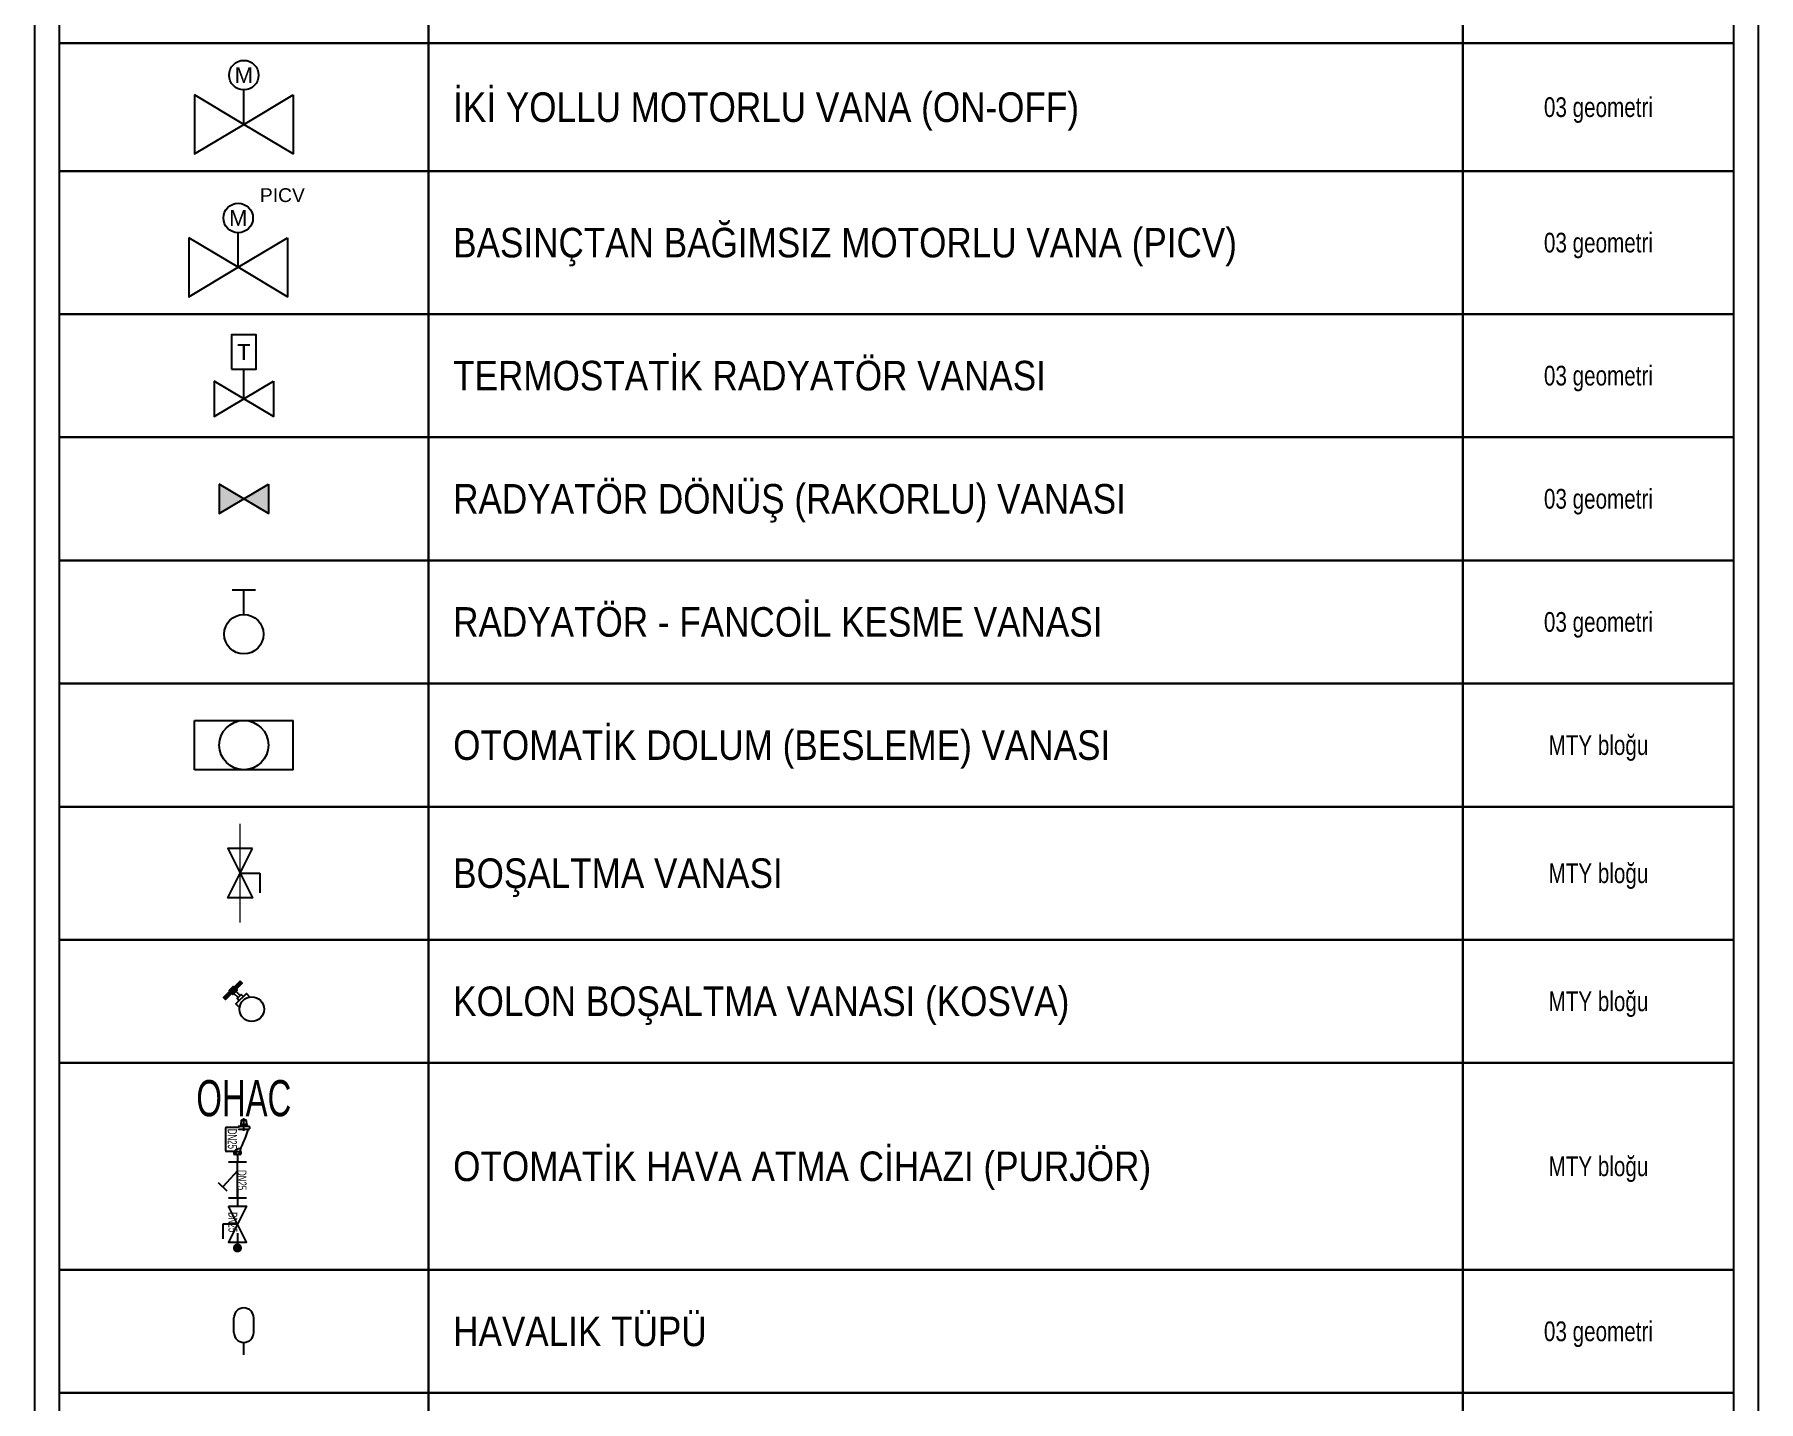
# Model space of a CAD drawing. Header units: centimetres. Extents: x 0 to 3740, y -4063 to 107.
# Drawn here: x 760 to 1460, y -1602 to -1047 of the extents above; entities that cross this region are included whole.
import ezdxf
from ezdxf.enums import TextEntityAlignment as Align

# ---------------------------------------------------------------- set-up
doc = ezdxf.new("R2010")
doc.units = ezdxf.units.CM
doc.linetypes.add('BASMA HATTI', pattern=[0.375, 0.25, -0.125])
doc.linetypes.add('ISITMA DONUS HATTI', pattern=[1.66, 1.57, -0.02, -0.07])
doc.layers.add('MTY-ISITMA-DONUS-BORU', color=30, linetype='ISITMA DONUS HATTI', lineweight=0)
for name, color, linetype in [('MTY-VANA', 1, 'Continuous'), ('ROTAS-ISITMA-SEMBOL', 1, 'Continuous'), ('ROTAS-LEJANT-CERCEVE', 7, 'Continuous'), ('ROTAS-LEJANT-YAZI', 7, 'Continuous')]:
    doc.layers.add(name, color=color, linetype=linetype)
doc.styles.add('CAP', font='wturkce.SHX', dxfattribs={"width": 0.65})
doc.styles.add('MTYCAPLT', font='arial.ttf')
doc.styles.add('ROTAS', font='arial.ttf')

# ---------------------------------------------------------------- blocks, each defined once
blk = doc.blocks.new('ROTAS-MOTORLU-VANA')
blk.add_line((0, 0), (0, 7))
for points in [[(-10, 6), (-10, -6), (0, 0)], [(10, 6), (10, -6), (0, 0)]]:
    blk.add_lwpolyline(points, close=True)
blk.add_circle((0, 10), 3)
at = {"style": 'ROTAS'}
blk.add_text('M', height=3.2, dxfattribs=at).set_placement((0, 10), align=Align.MIDDLE_CENTER)
blk.add_attdef('NO', text='', height=6, dxfattribs=at).set_placement((0, 17), align=Align.BOTTOM_CENTER)
blk = doc.blocks.new('ROTAS-PICV')
blk.add_line((0, 0), (0, 7))
for points in [[(-10, 6), (-10, -6), (0, 0)], [(10, 6), (10, -6), (0, 0)]]:
    blk.add_lwpolyline(points, close=True)
blk.add_circle((0, 10), 3)
at = {"style": 'ROTAS'}
blk.add_text('PICV', height=2.8, dxfattribs=at).set_placement((4.4, 12.4), align=Align.BOTTOM_LEFT)
blk.add_text('M', height=3.2, dxfattribs=at).set_placement((0, 10), align=Align.MIDDLE_CENTER)
blk.add_attdef('NO', text='', height=6, dxfattribs=at).set_placement((0, 17), align=Align.BOTTOM_CENTER)
blk = doc.blocks.new('ROTAS-TERMOSTATIK-VANA')
blk.add_line((0, 0), (0, 6))
for points in [[(-2.5, 6), (2.5, 6), (2.5, 13), (-2.5, 13)], [(-6, 3.6), (-6, -3.6), (0, 0)], [(6, 3.6), (6, -3.6), (0, 0)]]:
    blk.add_lwpolyline(points, close=True)
at = {"style": 'ROTAS'}
blk.add_text('T', height=3.2, dxfattribs=at).set_placement((0, 9.5), align=Align.MIDDLE_CENTER)
blk = doc.blocks.new('ROTAS-RAKORLU-DONUS')
for points in [[(-5, 3), (-5, -3), (0, 0)], [(5, 3), (5, -3), (0, 0)]]:
    blk.add_hatch(color=7).paths.add_polyline_path(points)
for points in [[(-5, 3), (-5, -3), (0, 0)], [(5, 3), (5, -3), (0, 0)]]:
    blk.add_lwpolyline(points, close=True)
blk = doc.blocks.new('ROTAS-KESME-VANASI-RAD')
for p, q in [((-2.4, 9), (2.4, 9)), ((0, 4), (0, 9))]:
    blk.add_line(p, q)
blk.add_circle((0, 0), 4)
blk = doc.blocks.new('MTY-OTOMATIK DOLUM VANASI')
at = {"layer": 'MTY-VANA'}
for p, q in [((-10, -5), (-10, 5)), ((-10, 5), (10, 5)), ((10, -5), (10, 5)), ((10, -5), (-10, -5))]:
    blk.add_line(p, q, dxfattribs=at)
blk.add_circle((0, 0), 5, dxfattribs=at)
at = {"layer": 'MTY-VANA', "style": 'CAP', "width": 0.65}
blk.add_attdef('CAP', text='', height=5, rotation=333.4349, dxfattribs=at).set_placement((0, 0), align=Align.CENTER)
blk = doc.blocks.new('MTY-BOSALTMA VANA')
at = {"layer": 'MTY-ISITMA-DONUS-BORU', "ltscale": 25}
blk.add_lwpolyline([(0, -20), (0, 0)], dxfattribs=at)
at = {"layer": 'MTY-VANA'}
for p, q in [((0, -10), (4, -10)), ((4, -10), (4, -14))]:
    blk.add_line(p, q, dxfattribs=at)
blk.add_lwpolyline([(2.5, -5), (-2.5, -5), (2.5, -15), (-2.5, -15), (2.5, -5)], dxfattribs=at)
at = {"layer": 'MTY-VANA', "style": 'MTYCAPLT', "width": 0.65}
blk.add_attdef('CAP', text='', height=10, rotation=81.6166, dxfattribs=at).set_placement((0, -10), align=Align.CENTER)
blk = doc.blocks.new('MTY-KOSVA VANA')
at = {"layer": 'MTY-VANA'}
for p, q in [((-5.62, 2.26), (-2.26, 5.62)), ((-5.41, 2.04), (-2.04, 5.41)), ((-4.14, 3.3), (-4.36, 3.52)), ((-3.93, 3.51), (-4.15, 3.73)), ((-3.72, 3.72), (-3.94, 3.94)), ((-3.72, 3.72), (-3.94, 3.94)), ((-3.51, 3.93), (-3.73, 4.15)), ((-3.3, 4.14), (-3.52, 4.36)), ((-3.09, 4.35), (-3.31, 4.57)), ((-2.36, 2.78), (-3.2, 3.63)), ((-2.88, 4.56), (-3.1, 4.78)), ((-2.67, 4.77), (-2.89, 4.99)), ((-2.46, 4.98), (-2.68, 5.2)), ((-2.25, 5.2), (-2.47, 5.41)), ((-5.2, 2.25), (-5.41, 2.47)), ((-4.98, 2.46), (-5.2, 2.68)), ((-4.77, 2.67), (-4.99, 2.89)), ((-4.56, 2.88), (-4.78, 3.1)), ((-4.35, 3.09), (-4.57, 3.31)), ((-2.78, 2.36), (-3.63, 3.2))]:
    blk.add_line(p, q, dxfattribs=at)
blk.add_lwpolyline([(-2.36, 5.72), (-5.72, 2.36), (-5.3, 1.94), (-1.94, 5.3)], close=True, dxfattribs=at)
for points in [[(-4.46, 3.62), (-4.61, 3.77), (-3.77, 4.61), (-3.62, 4.46)], [(-3.2, 4.04), (-2.99, 3.84), (-3.84, 2.99), (-4.04, 3.2)], [(-0.37, 2.47), (-1.1, 3.2), (-3.2, 1.1), (-2.47, 0.37)], [(-2.57, 1.73), (-2.99, 2.15), (-2.15, 2.99), (-1.73, 2.57)]]:
    blk.add_lwpolyline(points, dxfattribs=at)
blk.add_circle((0, 0), 2.5, dxfattribs=at)
at = {"layer": 'MTY-VANA', "style": 'MTYCAPLT', "width": 0.65}
blk.add_attdef('CAP', text='', height=10, rotation=81.6166, dxfattribs=at).set_placement((14.55, 10.82), align=Align.CENTER)
blk = doc.blocks.new('MTY-PISLIK TUTUCU4')
at = {"layer": 'MTY-VANA', "color": 1, "ltscale": 75}
for p, q in [((-6.05, 5.77), (-1.41, 10.47)), ((5.13, 0), (-3.72, 8.12))]:
    blk.add_line(p, q, dxfattribs=at)
at = {"layer": 'MTY-VANA'}
for p, q in [((-10, -5), (-10, 5)), ((-10, 0), (10, 0)), ((10, -5), (10, 5))]:
    blk.add_line(p, q, dxfattribs=at)
at = {"layer": 'MTY-VANA', "style": 'CAP', "width": 0.65}
blk.add_attdef('CAP', text='', height=5, rotation=180, dxfattribs=at).set_placement((0, 0), align=Align.CENTER)
blk = doc.blocks.new('MTY-KURESEL VANA5')
at = {"layer": 'MTY-VANA'}
for p, q in [((0, 0), (0, 8)), ((0, 8), (8, 8))]:
    blk.add_line(p, q, dxfattribs=at)
blk.add_lwpolyline([(-10, 5), (-10, -5), (10, 5), (10, -5), (-10, 5)], dxfattribs=at)
at = {"layer": 'MTY-VANA', "style": 'CAP', "width": 0.65}
blk.add_attdef('CAP', text='', height=5, dxfattribs=at).set_placement((-1.12, -0.01), align=Align.CENTER)
blk = doc.blocks.new('MTY-O.H.A.C.')
at = {"layer": 'MTY-VANA'}
for p, q in [((3.52, 13.09), (3.52, 20.11)), ((-6.59, 14.41), (-6.59, 2.12)), ((0.22, 14.97), (-6.03, 14.97)), ((0.45, 15.39), (1.58, 15.49)), ((6.59, 15.39), (0.45, 15.39)), ((0.45, 15.19), (0.45, 15.39)), ((6.1, 13.83), (0.84, 13.83)), ((5.45, 15.49), (1.58, 15.49)), ((5.26, 15.64), (1.78, 15.64)), ((2.05, 18.77), (1.79, 16.53)), ((1.79, 16.53), (1.79, 15.71)), ((5.25, 16.53), (1.79, 16.53)), ((2.05, 18.77), (2.17, 18.88)), ((4.98, 18.77), (2.05, 18.77)), ((4.87, 18.88), (2.17, 18.88)), ((2.68, 16.37), (2.68, 15.75)), ((4.36, 16.37), (4.36, 15.75)), ((4.98, 18.77), (4.87, 18.88)), ((5.25, 16.53), (4.98, 18.77)), ((5.25, 16.53), (5.25, 15.71)), ((6.59, 15.39), (5.45, 15.49)), ((6.2, 13.83), (6.1, 13.83)), ((6.59, 15.39), (6.59, 14.22)), ((-2.35, 1.56), (-6.03, 1.56)), ((-1.96, 1.17), (-1.96, 0.17)), ((-1.45, 1.56), (1.45, 1.56)), ((1.45, 0), (-1.45, 0)), ((-0.95, 1.4), (-0.95, 0.17)), ((0.95, 1.4), (0.95, 0.17)), ((1.72, 1.86), (1.72, 2.77)), ((1.96, 1.4), (1.96, 0.17))]:
    blk.add_line(p, q, dxfattribs=at)
for centre, radius, start, end in [((-6.03, 14.41), 0.559, 90, 180), ((0.22, 15.19), 0.223, 270, 0), ((0.84, 14.22), 0.391, 203.14784, 270), ((1.56, 15.71), 0.223, 275.12769, 0), ((2.23, 15.85), 0.68, 48.88791, 131.11209), ((3.52, 14.36), 2.18, 67.38014, 112.61986), ((4.8, 15.85), 0.68, 48.88791, 131.11209), ((5.47, 15.71), 0.223, 180, 264.87231), ((6.1, 13.43), 0.391, 90, 149.52547), ((6.2, 14.22), 0.391, 270, 0), ((-6.03, 2.12), 0.559, 180, 270), ((-2.35, 1.17), 0.391, 0, 90), ((-1.45, 0.84), 0.838, 233.1301, 306.8699), ((2.03, -2.06), 5.37, 94.90242, 136.68945), ((-1.45, 0.73), 0.838, 53.1301, 117.30447), ((0, -1.21), 2.77, 69.98404, 110.01596), ((0, 2.77), 2.77, 249.98404, 290.01596), ((1.45, 0.73), 0.838, 53.1301, 126.8699), ((1.45, 0.84), 0.838, 233.1301, 306.8699), ((4.51, 2.77), 2.79, 161.36425, 180), ((2, 1.86), 0.279, 180, 233.08067), ((1.64, 1.38), 0.315, 2.09167, 53.08067)]:
    blk.add_arc(centre, radius, start, end, dxfattribs=at)
blk.add_open_spline([(5.76, 13.63), (5.53, 12.91), (5.1, 11.48), (4.28, 9.4), (3.55, 7.55), (2.83, 5.83), (1.97, 3.93), (1.9, 3.78), (1.86, 3.67)], degree=3, knots=[1.998703, 1.998703, 1.998703, 1.998703, 24.524271, 46.416915, 62.320585, 78.584947, 98.810172, 101.782408, 101.782408, 101.782408, 101.782408], dxfattribs=at)
at = {"layer": 'MTY-VANA', "style": 'CAP', "width": 0.65}
blk.add_attdef('CAP', text='', height=5, rotation=270, dxfattribs=at).set_placement((-5.32, 8.61), align=Align.CENTER)
blk = doc.blocks.new('MTY-OHAC')
at = {"layer": 'MTY-VANA'}
for p, q in [((0, 51.69), (0, 47.49)), ((0, 32.32), (0, 23.13)), ((0, 8.13), (0, 0))]:
    blk.add_line(p, q, dxfattribs=at)
at = {"layer": 'MTY-VANA', "linetype": 'BASMA HATTI', "ltscale": 0.5, "const_width": 2.5}
blk.add_lwpolyline([(-1.25, 0, 1), (1.25, 0, 1)], format="xyb", close=True, dxfattribs=at)
blk.add_blockref('MTY-O.H.A.C.', (0, 51.69)).add_auto_attribs({'CAP': 'DN25'})
at = {"layer": 'MTY-VANA', "rotation": 90}
blk.add_blockref('MTY-PISLIK TUTUCU4', (0, 37.49), dxfattribs=at).add_auto_attribs({'CAP': 'DN25'})
at = {"layer": 'MTY-VANA'}
ref = blk.add_blockref('MTY-KURESEL VANA5', (0, 13.13), dxfattribs=dict(at, xscale=-1, rotation=90))
ref.add_attrib('CAP', 'DN25', dxfattribs={"height": 5, "rotation": 270, "style": 'CAP', "width": 0.65}).set_placement((-4.99, 14.24), align=Align.CENTER)
at = {"layer": 'MTY-VANA', "color": 4, "style": 'MTYCAPLT', "width": 0.65}
blk.add_text('OHAC', height=20, dxfattribs=at).set_placement((3.52, 72.79), align=Align.CENTER)
at = {"layer": 'MTY-VANA', "style": 'MTYCAPLT', "width": 0.65}
blk.add_attdef('CAP', text='', height=10, rotation=81.6166, dxfattribs=at).set_placement((1.24, -0.18), align=Align.CENTER)
blk = doc.blocks.new('ROTAS-HAVALIK-TUPU')
for p, q in [((-2, 4.5), (-2, 7.5)), ((2, 4.5), (2, 7.5)), ((0, 0), (0, 2.5))]:
    blk.add_line(p, q)
for centre, start, end in [((0, 7.5), 0, 180), ((0, 4.5), 180, 360)]:
    blk.add_arc(centre, 2, start, end)

msp = doc.modelspace()

# ---------------------------------------------------------------- linework, layer by layer
at = {"layer": 'ROTAS-LEJANT-CERCEVE'}
for points in [[(760, -2887.8), (1460, -2887.8), (1460, -80), (760, -80)], [(770, -1050.03), (920, -1050.03), (920, -990.03), (770, -990.03)], [(920, -1050.03), (1340, -1050.03), (1340, -990.03), (920, -990.03)], [(1340, -1050.03), (1450, -1050.03), (1450, -990.03), (1340, -990.03)], [(770, -1102.03), (920, -1102.03), (920, -1050.03), (770, -1050.03)], [(920, -1102.03), (1340, -1102.03), (1340, -1050.03), (920, -1050.03)], [(1340, -1102.03), (1450, -1102.03), (1450, -1050.03), (1340, -1050.03)], [(770, -1160.03), (920, -1160.03), (920, -1102.03), (770, -1102.03)], [(920, -1160.03), (1340, -1160.03), (1340, -1102.03), (920, -1102.03)], [(1340, -1160.03), (1450, -1160.03), (1450, -1102.03), (1340, -1102.03)], [(770, -1210.03), (920, -1210.03), (920, -1160.03), (770, -1160.03)], [(920, -1210.03), (1340, -1210.03), (1340, -1160.03), (920, -1160.03)], [(1340, -1210.03), (1450, -1210.03), (1450, -1160.03), (1340, -1160.03)], [(770, -1260.03), (920, -1260.03), (920, -1210.03), (770, -1210.03)], [(920, -1260.03), (1340, -1260.03), (1340, -1210.03), (920, -1210.03)], [(1340, -1260.03), (1450, -1260.03), (1450, -1210.03), (1340, -1210.03)], [(770, -1310.03), (920, -1310.03), (920, -1260.03), (770, -1260.03)], [(920, -1310.03), (1340, -1310.03), (1340, -1260.03), (920, -1260.03)], [(1340, -1310.03), (1450, -1310.03), (1450, -1260.03), (1340, -1260.03)], [(770, -1360.03), (920, -1360.03), (920, -1310.03), (770, -1310.03)], [(920, -1360.03), (1340, -1360.03), (1340, -1310.03), (920, -1310.03)], [(1340, -1360.03), (1450, -1360.03), (1450, -1310.03), (1340, -1310.03)], [(770, -1414.03), (920, -1414.03), (920, -1360.03), (770, -1360.03)], [(920, -1414.03), (1340, -1414.03), (1340, -1360.03), (920, -1360.03)], [(1340, -1414.03), (1450, -1414.03), (1450, -1360.03), (1340, -1360.03)], [(770, -1464.03), (920, -1464.03), (920, -1414.03), (770, -1414.03)], [(920, -1464.03), (1340, -1464.03), (1340, -1414.03), (920, -1414.03)], [(1340, -1464.03), (1450, -1464.03), (1450, -1414.03), (1340, -1414.03)], [(770, -1548.03), (920, -1548.03), (920, -1464.03), (770, -1464.03)], [(920, -1548.03), (1340, -1548.03), (1340, -1464.03), (920, -1464.03)], [(1340, -1548.03), (1450, -1548.03), (1450, -1464.03), (1340, -1464.03)], [(770, -1598.03), (920, -1598.03), (920, -1548.03), (770, -1548.03)], [(920, -1598.03), (1340, -1598.03), (1340, -1548.03), (920, -1548.03)], [(1340, -1598.03), (1450, -1598.03), (1450, -1548.03), (1340, -1548.03)], [(770, -1662.22), (920, -1662.22), (920, -1598.03), (770, -1598.03)], [(920, -1662.22), (1340, -1662.22), (1340, -1598.03), (920, -1598.03)], [(1340, -1662.22), (1450, -1662.22), (1450, -1598.03), (1340, -1598.03)]]:
    msp.add_lwpolyline(points, close=True, dxfattribs=at)

# ---------------------------------------------------------------- block references
at = {"layer": 'ROTAS-ISITMA-SEMBOL'}
for name, p, xscale, yscale in [('ROTAS-MOTORLU-VANA', (845, -1083.03), 2, 2), ('ROTAS-PICV', (842.72, -1141.03), 2, 2), ('ROTAS-TERMOSTATIK-VANA', (845, -1194.43), 2, 2), ('ROTAS-RAKORLU-DONUS', (845, -1235.03), 2, 2), ('ROTAS-KESME-VANASI-RAD', (845, -1290.03), 2, 2), ('MTY-OTOMATIK DOLUM VANASI', (845, -1335.03), 2, 2), ('MTY-BOSALTMA VANA', (843.5, -1367.03), 2, 2), ('MTY-KOSVA VANA', (848.22, -1442.25), 2, 2), ('MTY-OHAC', (842.41, -1539.19), 0.7345621255068366, 0.7345621255068366), ('ROTAS-HAVALIK-TUPU', (845, -1582.53), 2, 2)]:
    msp.add_blockref(name, p, dxfattribs=dict(at, xscale=xscale, yscale=yscale))

# ---------------------------------------------------------------- texts
at = {"layer": 'ROTAS-LEJANT-YAZI', "style": 'ROTAS', "width": 0.85}
for s, p in [('İKİ YOLLU MOTORLU VANA (ON-OFF)', (930, -1076.03)), ('BASINÇTAN BAĞIMSIZ MOTORLU VANA (PICV)', (930, -1131.03)), ('TERMOSTATİK RADYATÖR VANASI', (930, -1185.03)), ('RADYATÖR DÖNÜŞ (RAKORLU) VANASI', (930, -1235.03)), ('RADYATÖR - FANCOİL KESME VANASI', (930, -1285.03)), ('OTOMATİK DOLUM (BESLEME) VANASI', (930, -1335.03)), ('BOŞALTMA VANASI', (930, -1387.03)), ('KOLON BOŞALTMA VANASI (KOSVA)', (930, -1439.03)), ('OTOMATİK HAVA ATMA CİHAZI (PURJÖR)', (930, -1506.03)), ('HAVALIK TÜPÜ', (930, -1573.03))]:
    msp.add_text(s, height=12, dxfattribs=at).set_placement(p, align=Align.MIDDLE_LEFT)
at = {"layer": 'ROTAS-LEJANT-YAZI', "style": 'ROTAS', "width": 0.75}
for s, p in [('03 geometri', (1395, -1076.03)), ('03 geometri', (1395, -1131.03)), ('03 geometri', (1395, -1185.03)), ('03 geometri', (1395, -1235.03)), ('03 geometri', (1395, -1285.03)), ('MTY bloğu', (1395, -1335.03)), ('MTY bloğu', (1395, -1387.03)), ('MTY bloğu', (1395, -1439.03)), ('MTY bloğu', (1395, -1506.03)), ('03 geometri', (1395, -1573.03))]:
    msp.add_text(s, height=8, dxfattribs=at).set_placement(p, align=Align.MIDDLE_CENTER)

doc.saveas('drawing.dxf')
